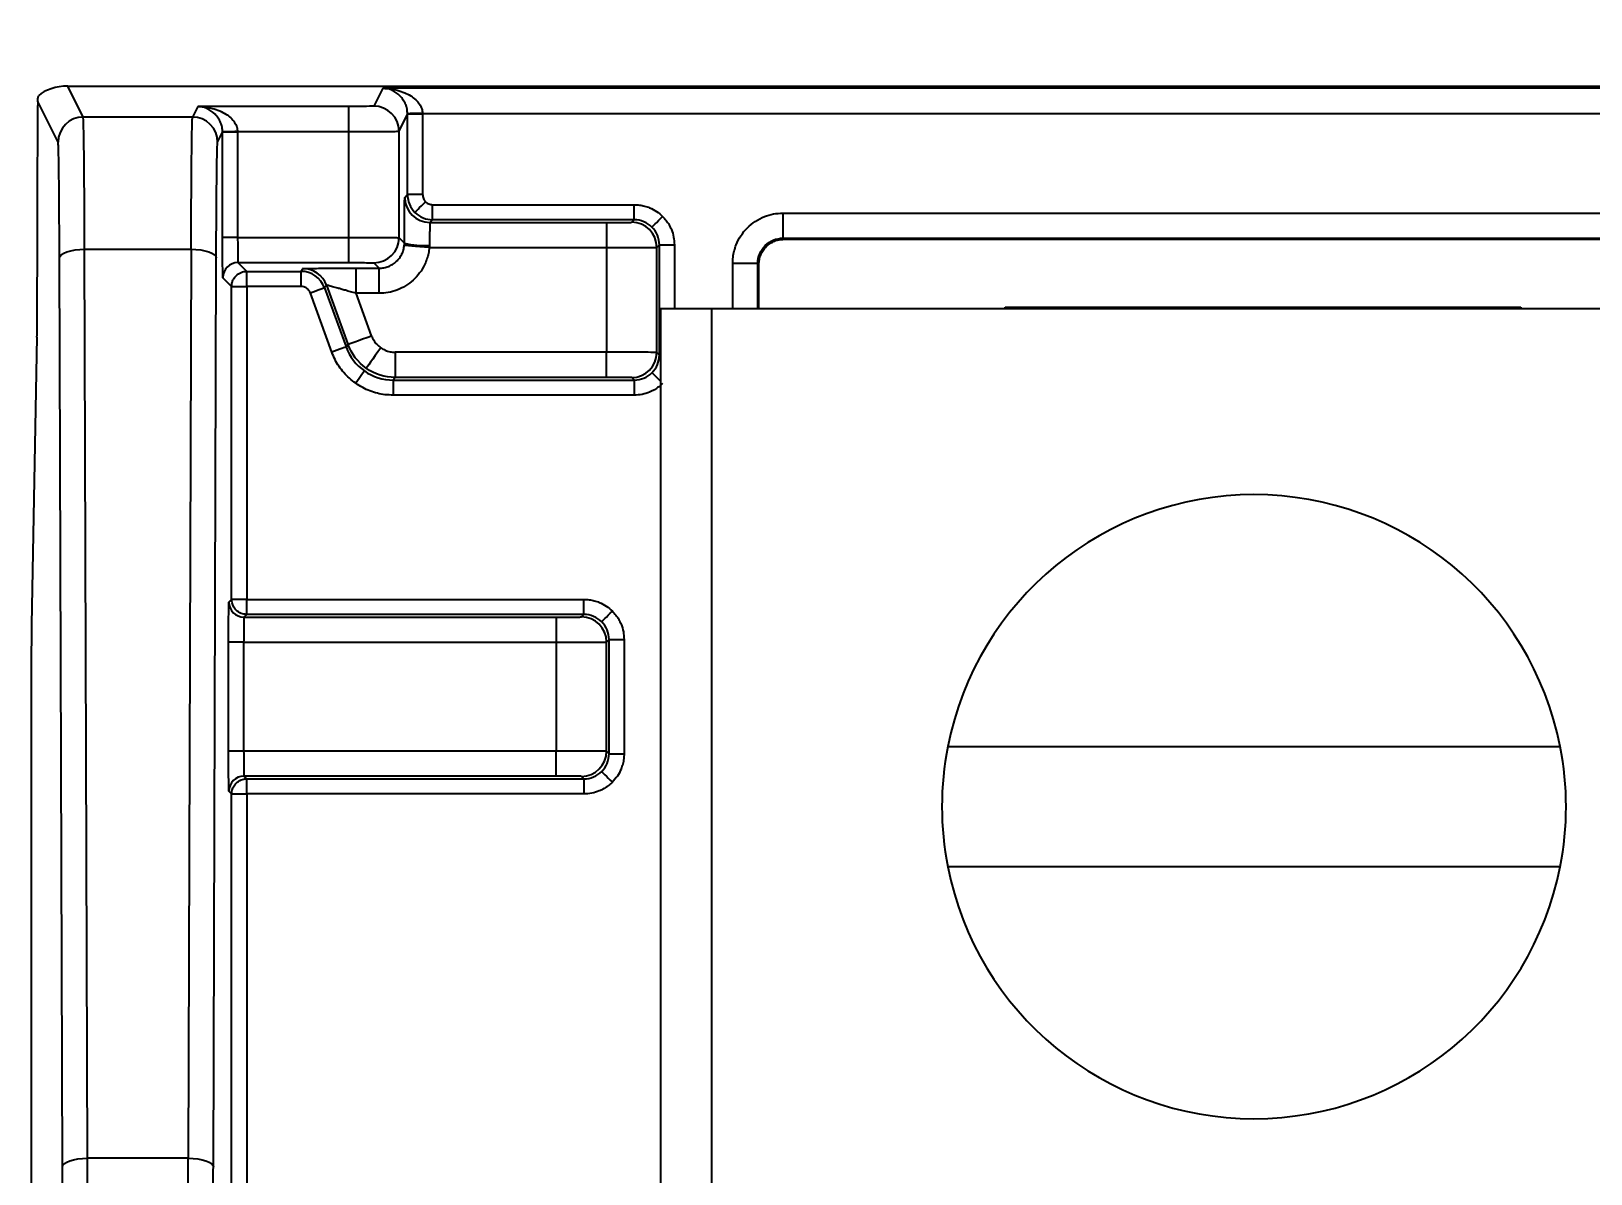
# Model space of a CAD drawing. Header units: inches. Extents: x 897.4 to 914.4, y -8.5 to 2.5.
# Drawn here: x 901.451 to 902.062, y 0.979 to 1.426 of the extents above; entities that cross this region are included whole.
import ezdxf

# ---------------------------------------------------------------- set-up
doc = ezdxf.new("R2010")
doc.units = ezdxf.units.IN
doc.header["$LTSCALE"] = 4
doc.header["$MEASUREMENT"] = 0
doc.layers.get('0').update_dxf_attribs({"linetype": 'CONTINUOUS'})
doc.layers.get('DEFPOINTS').update_dxf_attribs({"linetype": 'CONTINUOUS'})
doc.layers.add('DIMENSIONS', color=140, linetype='CONTINUOUS')
doc.styles.get("Standard").update_dxf_attribs({"font": 'romans.shx'})
doc.dimstyles.get("Standard").update_dxf_attribs({"dimtxt": 0.15, "dimasz": 0.18, "dimexe": 0.0625, "dimexo": 0.125, "dimgap": 0.0625, "dimtad": 0, "dimtih": 1, "dimtoh": 1, "dimzin": 0, "dimdsep": 46, "dimtxsty": 'Standard', "dimcen": 0.09, "dimadec": 0, "dimazin": 0, "dimtfac": 1, "dimtofl": 0, "dimtmove": 0, "dimatfit": 3, "dimfxl": 1, "dimtolj": 1, "dimtzin": 0, "dimarcsym": 0})

# ---------------------------------------------------------------- blocks, each defined once
blk = doc.blocks.new('*D6')
at = {"layer": 'DEFPOINTS', "color": 0}
for p in [(904.3338, 2.02355), (901.45398, 1.39894), (904.3338, 1.39894)]:
    blk.add_point(p, dxfattribs=at)
at = {"layer": 'DIMENSIONS', "color": 0, "lineweight": -2}
for p, q in [((901.45398, 1.52394), (901.45398, 2.08605)), ((904.3338, 1.52394), (904.3338, 2.08605)), ((901.63398, 2.02355), (902.51353, 2.02355)), ((904.1538, 2.02355), (903.27425, 2.02355))]:
    blk.add_line(p, q, dxfattribs=at)
at = {"layer": 'DIMENSIONS', "color": 0}
for points in [[(901.63398, 2.05355), (901.63398, 1.99355), (901.45398, 2.02355)], [(904.1538, 2.05355), (904.1538, 1.99355), (904.3338, 2.02355)]]:
    blk.add_solid(points, dxfattribs=at)
at = {"layer": 'DIMENSIONS', "color": 0, "char_height": 0.15, "attachment_point": 5}
for s, insert in [('\\A1;2.88', (902.89389, 2.16105)), ('\\A1;[73.1]', (902.89389, 1.84676))]:
    blk.add_mtext(s, dxfattribs=dict(at, insert=insert))

msp = doc.modelspace()

# ---------------------------------------------------------------- linework, layer by layer
for p, q in [((901.47179, 1.39285), (901.46574, 1.40495)), ((901.46574, 1.40495), (902.40216, 1.40495)), ((901.58913, 1.40409), (901.58566, 1.39714)), ((902.27877, 1.40409), (901.58913, 1.40409)), ((901.46195, 1.38301), (901.45398, 1.39894)), ((901.51667, 1.39697), (901.51462, 1.39285)), ((901.57582, 1.39697), (901.51667, 1.39697)), ((901.57582, 1.38713), (901.57582, 1.39697)), ((901.5955, 1.3873), (901.59884, 1.39397)), ((901.59884, 1.36243), (901.59884, 1.39397)), ((901.60474, 1.39397), (901.59884, 1.39397)), ((901.60474, 1.39425), (901.60474, 1.39397)), ((901.60474, 1.39425), (902.26316, 1.39425)), ((901.60474, 1.39397), (901.60474, 1.36243)), ((901.51462, 1.39285), (901.47179, 1.39285)), ((901.52446, 1.38301), (901.52638, 1.38685)), ((901.52638, 1.34565), (901.52638, 1.38685)), ((901.53229, 1.38685), (901.52638, 1.38685)), ((901.53228, 1.38713), (901.53229, 1.38685)), ((901.53228, 1.38713), (901.57582, 1.38713)), ((901.53229, 1.38685), (901.53229, 1.34565)), ((901.57582, 1.34565), (901.57582, 1.38713)), ((901.5955, 1.34557), (901.5955, 1.3873)), ((901.45382, 1.37178), (901.45382, 1.33337)), ((901.59777, 1.36136), (901.59884, 1.36243)), ((901.60474, 1.36243), (901.59884, 1.36243)), ((901.60868, 1.35259), (901.60868, 1.35849)), ((901.60868, 1.35849), (901.68764, 1.35849)), ((901.68764, 1.35259), (901.68764, 1.35849)), ((901.60868, 1.35259), (901.60761, 1.35152)), ((901.60761, 1.35152), (901.67682, 1.35152)), ((901.68764, 1.35259), (901.60868, 1.35259)), ((901.67682, 1.35152), (901.67682, 1.34168)), ((901.68666, 1.35161), (901.68764, 1.35259)), ((901.74589, 1.35521), (902.12201, 1.35521)), ((901.74589, 1.35521), (901.74589, 1.34537)), ((901.53229, 1.34565), (901.52638, 1.34565)), ((901.53229, 1.34565), (901.57582, 1.34565)), ((901.57582, 1.33581), (901.57582, 1.34565)), ((901.5955, 1.34557), (901.5976, 1.34346)), ((901.74589, 1.34537), (902.12201, 1.34537)), ((901.74589, 1.34537), (901.74632, 1.34494)), ((901.74632, 1.34494), (902.12158, 1.34494)), ((901.47348, 0.98492), (901.47234, 1.34103)), ((901.47234, 1.34103), (901.51406, 1.34103)), ((901.51406, 1.34103), (901.51293, 0.98492)), ((901.60736, 1.34168), (901.67682, 1.34168)), ((901.67682, 1.34168), (901.67682, 1.3007)), ((901.6965, 1.34176), (901.69748, 1.34274)), ((901.6965, 1.30062), (901.6965, 1.34176)), ((901.69748, 1.29964), (901.69748, 1.34274)), ((901.69748, 1.34274), (901.70339, 1.34274)), ((901.70339, 1.34274), (901.70339, 1.31767)), ((901.46363, 0.98155), (901.4625, 1.33767)), ((901.52277, 0.98155), (901.5239, 1.33767)), ((901.53242, 1.33581), (901.57582, 1.33581)), ((901.53242, 1.33581), (901.53585, 1.33239)), ((901.53585, 1.33239), (901.55707, 1.33239)), ((901.53585, 1.32648), (901.53585, 1.33239)), ((901.55707, 1.33239), (901.55781, 1.33345)), ((901.55707, 1.33239), (901.55707, 1.32648)), ((901.5787, 1.33362), (901.58776, 1.33362)), ((901.5787, 1.32378), (901.5787, 1.33362)), ((901.58566, 1.33572), (901.58776, 1.33362)), ((901.58776, 1.32378), (901.58776, 1.33362)), ((901.72621, 1.33553), (901.73605, 1.33553)), ((901.72621, 1.31767), (901.72621, 1.33553)), ((901.73605, 1.31767), (901.73605, 1.33553)), ((901.73648, 1.3351), (901.73605, 1.33553)), ((901.73648, 1.31767), (901.73648, 1.3351)), ((901.52994, 1.32648), (901.52652, 1.3299)), ((901.52994, 1.20389), (901.52994, 1.32648)), ((901.52994, 1.32648), (901.53585, 1.32648)), ((901.55707, 1.32648), (901.53585, 1.32648)), ((901.53585, 1.32648), (901.53585, 1.20389)), ((901.56706, 1.32698), (901.56632, 1.32591)), ((901.56632, 1.32591), (901.57475, 1.30275)), ((901.56706, 1.32698), (901.57549, 1.30381)), ((901.5692, 1.30073), (901.56077, 1.32389)), ((901.58776, 1.32378), (901.5787, 1.32378)), ((901.58474, 1.30718), (901.5787, 1.32378)), ((901.69791, 1.31767), (901.69791, 0.92767)), ((901.71799, 1.31767), (901.69791, 1.31767)), ((901.71799, 0.92767), (901.71799, 1.31767)), ((902.14283, 1.31767), (901.71799, 1.31767)), ((901.83297, 1.31767), (901.83297, 1.31834)), ((901.83297, 1.31834), (902.03494, 1.31834)), ((902.03494, 1.31834), (902.03494, 1.31767)), ((901.45368, 1.30661), (901.45157, 1.194)), ((901.57549, 1.30381), (901.57475, 1.30275)), ((901.67682, 1.3007), (901.59399, 1.3007)), ((901.59399, 1.3007), (901.59399, 1.29086)), ((901.67682, 1.29086), (901.67682, 1.3007)), ((901.69748, 1.29964), (901.6965, 1.30062)), ((901.69748, 1.29964), (901.69791, 1.29964)), ((901.59399, 1.29086), (901.59324, 1.2898)), ((901.59324, 1.2898), (901.68764, 1.2898)), ((901.59324, 1.2898), (901.59324, 1.28389)), ((901.67682, 1.29086), (901.59399, 1.29086)), ((901.68764, 1.2898), (901.68666, 1.29078)), ((901.68764, 1.2898), (901.68764, 1.28389)), ((901.68764, 1.28389), (901.59324, 1.28389)), ((901.52887, 1.20282), (901.52994, 1.20389)), ((901.53585, 1.20389), (901.52994, 1.20389)), ((901.53585, 1.19799), (901.53585, 1.20389)), ((901.53585, 1.20389), (901.66793, 1.20389)), ((901.66793, 1.19799), (901.66793, 1.20389)), ((901.53585, 1.19799), (901.53478, 1.19692)), ((901.66793, 1.19799), (901.53585, 1.19799)), ((901.66695, 1.197), (901.66793, 1.19799)), ((901.53478, 1.19692), (901.65711, 1.19692)), ((901.65711, 1.19692), (901.65711, 1.18708)), ((901.52874, 1.14448), (901.52874, 1.18708)), ((901.53464, 1.18708), (901.52874, 1.18708)), ((901.53464, 1.18708), (901.53464, 1.14448)), ((901.53464, 1.18708), (901.65711, 1.18708)), ((901.65711, 1.18708), (901.65711, 1.14448)), ((901.67679, 1.18716), (901.67777, 1.18814)), ((901.67679, 1.14439), (901.67679, 1.18716)), ((901.67777, 1.14341), (901.67777, 1.18814)), ((901.67777, 1.18814), (901.68368, 1.18814)), ((901.68368, 1.18814), (901.68368, 1.14341)), ((901.45142, 1.16724), (901.45142, 0.95101)), ((901.53464, 1.14448), (901.52874, 1.14448)), ((901.65711, 1.14448), (901.53464, 1.14448)), ((901.65711, 1.13463), (901.65711, 1.14448)), ((901.67777, 1.14341), (901.67679, 1.14439)), ((901.67777, 1.14341), (901.68368, 1.14341)), ((901.81047, 1.14629), (902.05035, 1.14629)), ((901.65711, 1.13463), (901.53478, 1.13463)), ((901.53478, 1.13463), (901.53585, 1.13357)), ((901.53585, 1.13357), (901.66793, 1.13357)), ((901.53585, 1.12766), (901.53585, 1.13357)), ((901.66793, 1.13357), (901.66695, 1.13455)), ((901.66793, 1.13357), (901.66793, 1.12766)), ((901.52994, 1.12766), (901.52887, 1.12873)), ((901.52994, 0.93421), (901.52994, 1.12766)), ((901.52994, 1.12766), (901.53585, 1.12766)), ((901.66793, 1.12766), (901.53585, 1.12766)), ((901.53585, 1.12766), (901.53585, 0.93421)), ((902.05035, 1.09904), (901.81047, 1.09904)), ((901.51293, 0.98492), (901.47348, 0.98492))]:
    msp.add_line(p, q)
at = {"flags": 128}
for points in [[(901.60474, 1.39425), (901.6036, 1.39423), (901.60249, 1.39421), (901.60148, 1.39419), (901.60058, 1.39417), (901.59985, 1.39416), (901.5993, 1.39415), (901.59896, 1.39415), (901.59884, 1.39414)], [(901.53228, 1.38713), (901.53114, 1.38711), (901.53004, 1.38709), (901.52902, 1.38707), (901.52813, 1.38705), (901.52739, 1.38704), (901.52684, 1.38703), (901.5265, 1.38703), (901.52638, 1.38702)], [(901.60172, 1.35547), (901.60181, 1.35556), (901.60205, 1.3558), (901.60244, 1.35619), (901.60296, 1.35671), (901.60359, 1.35734), (901.60431, 1.35806), (901.60509, 1.35884), (901.6059, 1.35965)], [(901.6946, 1.3497), (901.69469, 1.34979), (901.69493, 1.35004), (901.69532, 1.35043), (901.69584, 1.35095), (901.69647, 1.35158), (901.69719, 1.35229), (901.69797, 1.35307), (901.69878, 1.35388)], [(901.4625, 1.33767), (901.46271, 1.33832), (901.46327, 1.33895), (901.46419, 1.33953), (901.46541, 1.34004), (901.4669, 1.34045), (901.4686, 1.34077), (901.47043, 1.34096), (901.47234, 1.34103)], [(901.51406, 1.34103), (901.51597, 1.34096), (901.51781, 1.34077), (901.5195, 1.34045), (901.52099, 1.34004), (901.52222, 1.33953), (901.52313, 1.33895), (901.5237, 1.33832), (901.5239, 1.33767)], [(901.60736, 1.34168), (901.60546, 1.34185), (901.60363, 1.34202), (901.60195, 1.34217), (901.60046, 1.34231), (901.59924, 1.34242), (901.59833, 1.3425), (901.59776, 1.34255), (901.59756, 1.34257)], [(901.56632, 1.32591), (901.5662, 1.32587), (901.56588, 1.32575), (901.56536, 1.32556), (901.56467, 1.32531), (901.56383, 1.32501), (901.56288, 1.32466), (901.56184, 1.32428), (901.56077, 1.32389)], [(901.57475, 1.30275), (901.57463, 1.30271), (901.57431, 1.30259), (901.57379, 1.3024), (901.5731, 1.30215), (901.57226, 1.30185), (901.57131, 1.3015), (901.57027, 1.30112), (901.5692, 1.30073)], [(901.57549, 1.30381), (901.57568, 1.30388), (901.57622, 1.30408), (901.57708, 1.30439), (901.57823, 1.30481), (901.57963, 1.30532), (901.58122, 1.3059), (901.58295, 1.30653), (901.58474, 1.30718)], [(901.58834, 1.30248), (901.58725, 1.30092), (901.5862, 1.29942), (901.58523, 1.29803), (901.58437, 1.29681), (901.58367, 1.29581), (901.58315, 1.29506), (901.58282, 1.29459), (901.5827, 1.29442)], [(901.58195, 1.29336), (901.58188, 1.29325), (901.58168, 1.29297), (901.58137, 1.29252), (901.58095, 1.29192), (901.58044, 1.29119), (901.57985, 1.29036), (901.57922, 1.28946), (901.57857, 1.28852)], [(901.6946, 1.29268), (901.69469, 1.29259), (901.69493, 1.29235), (901.69532, 1.29196), (901.69584, 1.29144), (901.69647, 1.29081), (901.69719, 1.29009), (901.69791, 1.28937)], [(901.67489, 1.1951), (901.67498, 1.19519), (901.67522, 1.19544), (901.67561, 1.19582), (901.67613, 1.19634), (901.67676, 1.19697), (901.67748, 1.19769), (901.67826, 1.19847), (901.67907, 1.19928)], [(901.67489, 1.13645), (901.67498, 1.13636), (901.67522, 1.13612), (901.67561, 1.13573), (901.67613, 1.13521), (901.67676, 1.13458), (901.67748, 1.13386), (901.67826, 1.13308), (901.67907, 1.13227)], [(901.46363, 0.98155), (901.46384, 0.9822), (901.46441, 0.98283), (901.46532, 0.98341), (901.46654, 0.98392), (901.46803, 0.98434), (901.46973, 0.98465), (901.47156, 0.98485), (901.47348, 0.98492)], [(901.51293, 0.98492), (901.51484, 0.98485), (901.51668, 0.98465), (901.51837, 0.98434), (901.51986, 0.98392), (901.52109, 0.98341), (901.522, 0.98283), (901.52257, 0.9822), (901.52277, 0.98155)]]:
    msp.add_lwpolyline(points, dxfattribs=at)
for centre, radius, start, end in [((901.58566, 1.38729), 0.00984, 0.01221, 89.99376), ((901.47179, 1.38301), 0.00984, 90.00624, 179.98693), ((901.51462, 1.38301), 0.00984, 0.01307, 89.99376), ((901.60761, 1.36136), 0.00984, 180.0041, 269.9959), ((901.68666, 1.34176), 0.00984, 0.00587, 89.99435), ((901.58566, 1.34557), 0.00984, 270.00419, 359.99581), ((901.60505, 1.37094), 0.02847, 254.82223, 274.81528), ((901.53242, 1.3299), 0.00591, 90.00507, 179.99493), ((901.55781, 1.32361), 0.00984, 20.00294, 89.99674), ((901.68666, 1.30062), 0.00984, 270.00431, 359.99548), ((901.93041, 1.12267), 0.12224, 11.14174, 168.85826), ((901.53478, 1.20282), 0.00591, 180.00577, 269.99566), ((901.66695, 1.18716), 0.00984, 0.00501, 89.99542), ((901.66695, 1.14439), 0.00984, 270.00544, 359.99499), ((901.93041, 1.12267), 0.12224, 168.85826, 191.14174), ((901.93041, 1.12267), 0.12224, 348.85826, 11.14174), ((901.53478, 1.12873), 0.00591, 90.00577, 179.99423), ((901.93041, 1.12267), 0.12224, 191.14174, 348.85826)]:
    msp.add_arc(centre, radius, start, end)
for centre, major_axis, ratio, start_param, end_param in [((901.46328, 1.40003), (0.01012, 0.00152), 0.462497, 1.256539, 2.564741), ((901.45408, 1.37178), (0, 0.02953), 0.008727, 0.402979, 1.570796), ((901.45357, 1.33337), (0, 0.02953), 0.008727, 3.577925, 4.712389), ((901.45168, 1.16724), (0, 0.02953), 0.008727, 0.436332, 1.570796)]:
    msp.add_ellipse(centre, major_axis=major_axis, ratio=ratio, start_param=start_param, end_param=end_param)
for points in [[(901.45398, 1.39894), (901.45401, 1.40045), (901.45435, 1.40124), (901.45442, 1.4013)], [(901.59884, 1.39397), (901.59884, 1.39403), (901.59884, 1.39409), (901.59884, 1.39414)], [(901.52638, 1.38685), (901.52638, 1.38691), (901.52638, 1.38697), (901.52638, 1.38702)], [(901.59884, 1.36243), (901.59884, 1.35984), (901.59989, 1.3573), (901.60172, 1.35547)], [(901.60172, 1.35547), (901.60355, 1.35364), (901.60609, 1.35259), (901.60868, 1.35259)], [(901.6946, 1.3497), (901.69278, 1.35153), (901.69022, 1.35259), (901.68764, 1.35259)], [(901.69748, 1.34274), (901.69748, 1.34532), (901.69642, 1.34788), (901.6946, 1.3497)], [(901.59756, 1.34257), (901.59759, 1.34287), (901.5976, 1.34317), (901.5976, 1.34346)], [(901.60744, 1.34257), (901.60742, 1.34227), (901.60739, 1.34198), (901.60736, 1.34168)], [(901.56632, 1.32591), (901.56492, 1.32976), (901.56116, 1.33239), (901.55707, 1.33239)], [(901.57475, 1.30275), (901.57612, 1.29898), (901.57867, 1.29566), (901.58195, 1.29336)], [(901.5827, 1.29442), (901.57942, 1.29672), (901.57686, 1.30005), (901.57549, 1.30381)], [(901.6946, 1.29268), (901.69642, 1.2945), (901.69748, 1.29706), (901.69748, 1.29964)], [(901.58195, 1.29336), (901.58524, 1.29106), (901.58923, 1.2898), (901.59324, 1.2898)], [(901.59399, 1.29086), (901.58998, 1.29086), (901.58598, 1.29212), (901.5827, 1.29442)], [(901.68764, 1.2898), (901.69022, 1.2898), (901.69278, 1.29086), (901.6946, 1.29268)], [(901.67489, 1.1951), (901.67307, 1.19692), (901.67051, 1.19799), (901.66793, 1.19799)], [(901.67777, 1.18814), (901.67777, 1.19072), (901.67671, 1.19328), (901.67489, 1.1951)], [(901.67489, 1.13645), (901.67671, 1.13827), (901.67777, 1.14083), (901.67777, 1.14341)], [(901.66793, 1.13357), (901.67051, 1.13357), (901.67307, 1.13463), (901.67489, 1.13645)], [(901.47351, 0.95801), (901.47351, 0.96716), (901.4735, 0.97631), (901.47348, 0.98492)], [(901.5129, 0.95801), (901.51291, 0.96716), (901.51292, 0.97631), (901.51293, 0.98492)], [(901.52274, 0.95801), (901.52274, 0.96602), (901.52275, 0.97402), (901.52277, 0.98155)]]:
    msp.add_open_spline(points, degree=3)
for points, knots in [([(901.5928, 1.40322), (901.59276, 1.40325), (901.5916, 1.40406), (901.59034, 1.40407), (901.58913, 1.40409)], [0, 0, 0, 0, 0.037636, 1, 1, 1, 1]), ([(901.58913, 1.40409), (901.59025, 1.40403), (901.59216, 1.40394), (901.59506, 1.40334), (901.59761, 1.40249), (901.60006, 1.40124), (901.60204, 1.39975), (901.60352, 1.39802), (901.6045, 1.39618), (901.60466, 1.39487), (901.60474, 1.39425)], [0, 0, 0, 0, 0.176677, 0.300494, 0.46017, 0.592705, 0.718011, 0.82522, 0.917554, 1, 1, 1, 1]), ([(901.59884, 1.39414), (901.59879, 1.39476), (901.59869, 1.39608), (901.59809, 1.39793), (901.59716, 1.39966), (901.59543, 1.4018), (901.59388, 1.40264), (901.5928, 1.40322)], [0, 0, 0, 0, 0.119977, 0.254356, 0.410397, 0.592784, 1, 1, 1, 1]), ([(901.52034, 1.3961), (901.5203, 1.39613), (901.51914, 1.39694), (901.51788, 1.39695), (901.51667, 1.39697)], [0, 0, 0, 0, 0.037635, 1, 1, 1, 1]), ([(901.51667, 1.39697), (901.5178, 1.39691), (901.5197, 1.39682), (901.5226, 1.39622), (901.52515, 1.39537), (901.52761, 1.39412), (901.52958, 1.39263), (901.53106, 1.3909), (901.53205, 1.38906), (901.53221, 1.38775), (901.53228, 1.38713)], [0, 0, 0, 0, 0.176677, 0.300494, 0.46017, 0.592705, 0.718011, 0.82522, 0.917554, 1, 1, 1, 1]), ([(901.52638, 1.38702), (901.52633, 1.38764), (901.52624, 1.38896), (901.52563, 1.39081), (901.5247, 1.39254), (901.52297, 1.39468), (901.52142, 1.39552), (901.52034, 1.3961)], [0, 0, 0, 0, 0.119977, 0.254357, 0.410399, 0.592781, 1, 1, 1, 1]), ([(901.58566, 1.39714), (901.58564, 1.39709), (901.58456, 1.39705), (901.58093, 1.39699), (901.57839, 1.39697), (901.57582, 1.39697)], [0, 0, 0, 0, 0.5, 0.5, 1, 1, 1, 1]), ([(901.47234, 1.34103), (901.4723, 1.3559), (901.47223, 1.36904), (901.47203, 1.3874), (901.47191, 1.39257), (901.47179, 1.39285)], [0, 0, 0, 0, 0.5, 0.5, 1, 1, 1, 1]), ([(901.51406, 1.34103), (901.51407, 1.3427), (901.51408, 1.34613), (901.5141, 1.35123), (901.51412, 1.35642), (901.51415, 1.36163), (901.51419, 1.36677), (901.51422, 1.37176), (901.51427, 1.3765), (901.51431, 1.38088), (901.51437, 1.38478), (901.51442, 1.38808), (901.51448, 1.39063), (901.51455, 1.39238), (901.51459, 1.39269), (901.51462, 1.39285)], [0, 0, 0, 0, 0.056454, 0.11632, 0.179599, 0.24629, 0.316392, 0.389906, 0.466832, 0.547168, 0.630915, 0.718072, 0.808638, 0.902615, 1, 1, 1, 1]), ([(901.57582, 1.38713), (901.58095, 1.38713), (901.58603, 1.38715), (901.59331, 1.38721), (901.59545, 1.38725), (901.5955, 1.3873)], [0, 0, 0, 0, 0.5, 0.5, 1, 1, 1, 1]), ([(901.4625, 1.33767), (901.4625, 1.33925), (901.46249, 1.34239), (901.46247, 1.34693), (901.46244, 1.35129), (901.46241, 1.35698), (901.46236, 1.3636), (901.46229, 1.37042), (901.46221, 1.37594), (901.46212, 1.37988), (901.46204, 1.38241), (901.46198, 1.38281), (901.46195, 1.38301)], [0, 0, 0, 0, 0.061202, 0.122103, 0.183036, 0.244331, 0.372078, 0.500076, 0.627824, 0.755824, 0.87785, 1, 1, 1, 1]), ([(901.5239, 1.33767), (901.52395, 1.35068), (901.52402, 1.36217), (901.52422, 1.37824), (901.52434, 1.38277), (901.52446, 1.38301)], [0, 0, 0, 0, 0.5, 0.5, 1, 1, 1, 1]), ([(901.60474, 1.36243), (901.60479, 1.36191), (901.60489, 1.36086), (901.60556, 1.36005), (901.6059, 1.35965)], [0, 0, 0, 0, 0.5000053, 1, 1, 1, 1]), ([(901.5976, 1.34346), (901.5976, 1.34423), (901.5976, 1.34576), (901.59761, 1.34801), (901.59762, 1.3506), (901.59763, 1.35344), (901.59766, 1.35622), (901.59768, 1.35852), (901.59771, 1.36013), (901.59774, 1.36116), (901.59776, 1.3613), (901.59777, 1.36136)], [0, 0, 0, 0, 0.079991, 0.160079, 0.241377, 0.369228, 0.500056, 0.62791, 0.75874, 0.878649, 1, 1, 1, 1]), ([(901.6059, 1.35965), (901.6063, 1.35931), (901.60711, 1.35864), (901.60816, 1.35854), (901.60868, 1.35849)], [0, 0, 0, 0, 0.4999947, 1, 1, 1, 1]), ([(901.68764, 1.35849), (901.68833, 1.35847), (901.6897, 1.35842), (901.69172, 1.358), (901.694, 1.35723), (901.69647, 1.35595), (901.69801, 1.35457), (901.69878, 1.35388)], [0, 0, 0, 0, 0.166559, 0.332336, 0.500198, 0.749371, 1, 1, 1, 1]), ([(901.60761, 1.35152), (901.60759, 1.3515), (901.60756, 1.35055), (901.6075, 1.34728), (901.60747, 1.34497), (901.60744, 1.34257)], [0, 0, 0, 0, 0.5, 0.5, 1, 1, 1, 1]), ([(901.67682, 1.35152), (901.67747, 1.35152), (901.67875, 1.35152), (901.68059, 1.35153), (901.68228, 1.35153), (901.68379, 1.35155), (901.68507, 1.35156), (901.68597, 1.35157), (901.68655, 1.35159), (901.68662, 1.3516), (901.68666, 1.35161)], [0, 0, 0, 0, 0.1269704, 0.2493532, 0.372143, 0.5002867, 0.6286471, 0.7600002, 0.8792768, 1, 1, 1, 1]), ([(901.69878, 1.35388), (901.69924, 1.35338), (901.70018, 1.35237), (901.70131, 1.35064), (901.70238, 1.34849), (901.70322, 1.34584), (901.70333, 1.34378), (901.70339, 1.34274)], [0, 0, 0, 0, 0.166554, 0.332327, 0.500188, 0.749363, 1, 1, 1, 1]), ([(901.72621, 1.33553), (901.72624, 1.33635), (901.7263, 1.33799), (901.72678, 1.34042), (901.72769, 1.34326), (901.72931, 1.3464), (901.73186, 1.34952), (901.73499, 1.35209), (901.73849, 1.35389), (901.74217, 1.35502), (901.74465, 1.35515), (901.74589, 1.35521)], [0, 0, 0, 0, 0.079599, 0.159226, 0.240133, 0.368604, 0.500069, 0.628541, 0.760008, 0.87928, 1, 1, 1, 1]), ([(901.52652, 1.3299), (901.52651, 1.32993), (901.5265, 1.32999), (901.52648, 1.33039), (901.52645, 1.33146), (901.52643, 1.33366), (901.5264, 1.33697), (901.52639, 1.33975), (901.52638, 1.34269), (901.52638, 1.34466), (901.52638, 1.34565)], [0, 0, 0, 0, 0.079743, 0.159521, 0.240575, 0.499392, 0.627985, 0.759573, 0.879062, 1, 1, 1, 1]), ([(901.53229, 1.34565), (901.53231, 1.34309), (901.53233, 1.34054), (901.53238, 1.3369), (901.5324, 1.33583), (901.53242, 1.33581)], [0, 0, 0, 0, 0.5, 0.5, 1, 1, 1, 1]), ([(901.57582, 1.34565), (901.58094, 1.34564), (901.58603, 1.34562), (901.59331, 1.34559), (901.59546, 1.34558), (901.5955, 1.34557)], [0, 0, 0, 0, 0.5, 0.5, 1, 1, 1, 1]), ([(901.73605, 1.33553), (901.73605, 1.33811), (901.73711, 1.34066), (901.74076, 1.34431), (901.74331, 1.34537), (901.74589, 1.34537)], [0, 0, 0, 0, 0.5, 0.5, 1, 1, 1, 1]), ([(901.73648, 1.3351), (901.73652, 1.33575), (901.73658, 1.33704), (901.73715, 1.33889), (901.73807, 1.34059), (901.73932, 1.3421), (901.74087, 1.34338), (901.74262, 1.34428), (901.74446, 1.34484), (901.7457, 1.34491), (901.74632, 1.34494)], [0, 0, 0, 0, 0.127006, 0.249363, 0.372126, 0.5003, 0.628713, 0.760119, 0.879335, 1, 1, 1, 1]), ([(901.58776, 1.33362), (901.58837, 1.33366), (901.5896, 1.33372), (901.59137, 1.33425), (901.59301, 1.33507), (901.59446, 1.33618), (901.59569, 1.33754), (901.59663, 1.33909), (901.5973, 1.34078), (901.59747, 1.34198), (901.59756, 1.34257)], [0, 0, 0, 0, 0.126279, 0.252188, 0.37773, 0.502906, 0.627719, 0.752171, 0.876264, 1, 1, 1, 1]), ([(901.60736, 1.34168), (901.60727, 1.34091), (901.60707, 1.33937), (901.60643, 1.33711), (901.60538, 1.3345), (901.60367, 1.33166), (901.60113, 1.32886), (901.5981, 1.32656), (901.59477, 1.32496), (901.59128, 1.32395), (901.58894, 1.32384), (901.58776, 1.32378)], [0, 0, 0, 0, 0.079961, 0.160012, 0.241278, 0.369181, 0.500061, 0.627965, 0.758847, 0.878701, 1, 1, 1, 1]), ([(901.67682, 1.34168), (901.68196, 1.34168), (901.68704, 1.34169), (901.69432, 1.34172), (901.69646, 1.34174), (901.6965, 1.34176)], [0, 0, 0, 0, 0.5, 0.5, 1, 1, 1, 1]), ([(901.52994, 1.32648), (901.52998, 1.327), (901.53005, 1.32795), (901.53054, 1.32916), (901.53109, 1.33003), (901.53202, 1.33108), (901.53326, 1.33189), (901.53457, 1.33227), (901.5352, 1.33235), (901.53556, 1.33238), (901.53574, 1.33238), (901.53585, 1.33239)], [0, 0, 0, 0, 0.167515, 0.306819, 0.417844, 0.500535, 0.759523, 0.883187, 0.942553, 0.965773, 1, 1, 1, 1]), ([(901.55781, 1.33345), (901.55785, 1.33346), (901.55792, 1.33347), (901.55845, 1.33349), (901.55942, 1.33352), (901.56116, 1.33355), (901.56387, 1.33357), (901.56719, 1.3336), (901.57088, 1.33361), (901.57477, 1.33362), (901.57738, 1.33362), (901.5787, 1.33362)], [0, 0, 0, 0, 0.077211, 0.154594, 0.2335, 0.359595, 0.490147, 0.619323, 0.753051, 0.875495, 1, 1, 1, 1]), ([(901.57582, 1.33581), (901.57839, 1.33581), (901.58093, 1.3358), (901.58456, 1.33577), (901.58564, 1.33575), (901.58566, 1.33572)], [0, 0, 0, 0, 0.5, 0.5, 1, 1, 1, 1]), ([(901.56077, 1.32389), (901.5606, 1.32425), (901.56026, 1.32499), (901.55936, 1.32581), (901.55828, 1.32638), (901.55747, 1.32645), (901.55707, 1.32648)], [0, 0, 0, 0, 0.2484807, 0.4998574, 0.7485067, 1, 1, 1, 1]), ([(901.5787, 1.32378), (901.57795, 1.32399), (901.57653, 1.32439), (901.57456, 1.32494), (901.57292, 1.3254), (901.57158, 1.32579), (901.57006, 1.32622), (901.56853, 1.32662), (901.5673, 1.32694), (901.56714, 1.32696), (901.56706, 1.32698)], [0, 0, 0, 0, 0.13627, 0.257767, 0.364543, 0.456684, 0.534325, 0.701767, 0.85566, 1, 1, 1, 1]), ([(901.58474, 1.30718), (901.58501, 1.30656), (901.58553, 1.30534), (901.58677, 1.30373), (901.58781, 1.3029), (901.58834, 1.30248)], [0, 0, 0, 0, 0.335729, 0.664276, 1, 1, 1, 1]), ([(901.58834, 1.30248), (901.58892, 1.30213), (901.59005, 1.30143), (901.59199, 1.30082), (901.59332, 1.30074), (901.59399, 1.3007)], [0, 0, 0, 0, 0.3357244, 0.6642712, 1, 1, 1, 1]), ([(901.57857, 1.28852), (901.57772, 1.28915), (901.57604, 1.29041), (901.57385, 1.29265), (901.57196, 1.29511), (901.57037, 1.2978), (901.56959, 1.29975), (901.5692, 1.30073)], [0, 0, 0, 0, 0.203075, 0.4015431, 0.5984522, 0.7969219, 1, 1, 1, 1]), ([(901.6965, 1.30062), (901.69646, 1.30064), (901.69432, 1.30066), (901.68704, 1.3007), (901.68196, 1.3007), (901.67682, 1.3007)], [0, 0, 0, 0, 0.5, 0.5, 1, 1, 1, 1]), ([(901.68666, 1.29078), (901.68662, 1.29078), (901.68655, 1.29079), (901.68597, 1.29081), (901.68504, 1.29082), (901.68379, 1.29084), (901.68224, 1.29085), (901.6805, 1.29086), (901.67867, 1.29086), (901.67744, 1.29086), (901.67682, 1.29086)], [0, 0, 0, 0, 0.1269752, 0.2493619, 0.3721542, 0.5002988, 0.6286582, 0.7600085, 0.8792813, 1, 1, 1, 1]), ([(901.59324, 1.28389), (901.59218, 1.28393), (901.59009, 1.28399), (901.58701, 1.28457), (901.58406, 1.2855), (901.58121, 1.2868), (901.57945, 1.28794), (901.57857, 1.28852)], [0, 0, 0, 0, 0.203078, 0.401548, 0.598457, 0.796925, 1, 1, 1, 1]), ([(901.69878, 1.2885), (901.69827, 1.28804), (901.69727, 1.2871), (901.69554, 1.28597), (901.69338, 1.2849), (901.69074, 1.28406), (901.68867, 1.28395), (901.68764, 1.28389)], [0, 0, 0, 0, 0.166554, 0.332327, 0.500188, 0.749363, 1, 1, 1, 1]), ([(901.53585, 1.19799), (901.53575, 1.19799), (901.53557, 1.19799), (901.53521, 1.19802), (901.53457, 1.1981), (901.53325, 1.19848), (901.53174, 1.19949), (901.53029, 1.20139), (901.53007, 1.20294), (901.52994, 1.20389)], [0, 0, 0, 0, 0.032671, 0.057605, 0.117135, 0.241141, 0.500843, 0.6945, 1, 1, 1, 1]), ([(901.66793, 1.20389), (901.66862, 1.20387), (901.66999, 1.20381), (901.67202, 1.2034), (901.67429, 1.20262), (901.67676, 1.20135), (901.6783, 1.19997), (901.67907, 1.19928)], [0, 0, 0, 0, 0.166559, 0.332336, 0.500198, 0.749371, 1, 1, 1, 1]), ([(901.52874, 1.18708), (901.52874, 1.18773), (901.52874, 1.18903), (901.52874, 1.19097), (901.52875, 1.19425), (901.52877, 1.19756), (901.5288, 1.20028), (901.52882, 1.20173), (901.52885, 1.20265), (901.52887, 1.20276), (901.52887, 1.20282)], [0, 0, 0, 0, 0.07974, 0.159515, 0.240566, 0.49938, 0.627973, 0.759565, 0.879058, 1, 1, 1, 1]), ([(901.67907, 1.19928), (901.67954, 1.19878), (901.68047, 1.19777), (901.68161, 1.19604), (901.68267, 1.19389), (901.68351, 1.19124), (901.68362, 1.18918), (901.68368, 1.18814)], [0, 0, 0, 0, 0.166554, 0.332327, 0.500188, 0.749363, 1, 1, 1, 1]), ([(901.53478, 1.19692), (901.53476, 1.1969), (901.53473, 1.19583), (901.53469, 1.19219), (901.53467, 1.18964), (901.53464, 1.18708)], [0, 0, 0, 0, 0.5, 0.5, 1, 1, 1, 1]), ([(901.65711, 1.19692), (901.65776, 1.19692), (901.65904, 1.19692), (901.66088, 1.19692), (901.66257, 1.19693), (901.66408, 1.19694), (901.66536, 1.19696), (901.66626, 1.19697), (901.66684, 1.19699), (901.66691, 1.197), (901.66695, 1.197)], [0, 0, 0, 0, 0.12697, 0.249353, 0.372143, 0.500287, 0.628647, 0.76, 0.879277, 1, 1, 1, 1]), ([(901.65711, 1.18708), (901.66225, 1.18708), (901.66733, 1.18709), (901.67461, 1.18712), (901.67675, 1.18714), (901.67679, 1.18716)], [0, 0, 0, 0, 0.5, 0.5, 1, 1, 1, 1]), ([(901.52887, 1.12873), (901.52887, 1.12876), (901.52886, 1.12881), (901.52884, 1.12922), (901.52881, 1.13028), (901.52878, 1.13249), (901.52876, 1.1358), (901.52875, 1.13858), (901.52874, 1.14151), (901.52874, 1.14348), (901.52874, 1.14448)], [0, 0, 0, 0, 0.079743, 0.159521, 0.240575, 0.499392, 0.627985, 0.759573, 0.879062, 1, 1, 1, 1]), ([(901.53464, 1.14448), (901.53467, 1.14191), (901.53469, 1.13937), (901.53473, 1.13573), (901.53476, 1.13466), (901.53478, 1.13463)], [0, 0, 0, 0, 0.5, 0.5, 1, 1, 1, 1]), ([(901.67679, 1.14439), (901.67675, 1.14441), (901.67461, 1.14443), (901.66733, 1.14447), (901.66225, 1.14448), (901.65711, 1.14448)], [0, 0, 0, 0, 0.5, 0.5, 1, 1, 1, 1]), ([(901.68368, 1.14341), (901.68365, 1.14272), (901.6836, 1.14135), (901.68319, 1.13933), (901.68241, 1.13705), (901.68114, 1.13458), (901.67976, 1.13304), (901.67907, 1.13227)], [0, 0, 0, 0, 0.166559, 0.332336, 0.500198, 0.749371, 1, 1, 1, 1]), ([(901.52994, 1.12766), (901.52998, 1.12818), (901.53005, 1.12913), (901.53054, 1.13034), (901.53109, 1.13121), (901.53202, 1.13226), (901.53326, 1.13307), (901.53457, 1.13345), (901.5352, 1.13354), (901.53556, 1.13356), (901.53574, 1.13357), (901.53585, 1.13357)], [0, 0, 0, 0, 0.1675145, 0.3068189, 0.4178439, 0.5005348, 0.7595228, 0.8831874, 0.9425533, 0.9657731, 1, 1, 1, 1]), ([(901.66695, 1.13455), (901.66691, 1.13455), (901.66684, 1.13456), (901.66626, 1.13458), (901.66534, 1.1346), (901.66408, 1.13461), (901.66253, 1.13462), (901.66079, 1.13463), (901.65896, 1.13463), (901.65773, 1.13463), (901.65711, 1.13463)], [0, 0, 0, 0, 0.126975, 0.249362, 0.372154, 0.500299, 0.628658, 0.760008, 0.879281, 1, 1, 1, 1]), ([(901.67907, 1.13227), (901.67856, 1.13181), (901.67756, 1.13087), (901.67583, 1.12974), (901.67368, 1.12867), (901.67103, 1.12783), (901.66897, 1.12772), (901.66793, 1.12766)], [0, 0, 0, 0, 0.166554, 0.332327, 0.500188, 0.749363, 1, 1, 1, 1]), ([(901.46367, 0.95801), (901.46367, 0.95962), (901.46367, 0.96282), (901.46366, 0.9676), (901.46366, 0.97232), (901.46365, 0.97699), (901.46364, 0.98003), (901.46363, 0.98155)], [0, 0, 0, 0, 0.200982, 0.400492, 0.599507, 0.799017, 1, 1, 1, 1])]:
    msp.add_open_spline(points, degree=3, knots=knots)

# ---------------------------------------------------------------- dimensions: what is measured, and where the dimension line sits
at = {"layer": 'DIMENSIONS'}
dim = msp.add_linear_dim(base=(904.3338, 2.02355), p1=(901.45398, 1.39894), p2=(904.3338, 1.39894), dimstyle='Standard', override={"dimpost": '\\X'}, dxfattribs=at)
dim.commit()
dim.dimension.update_dxf_attribs({"geometry": '*D6', "text_midpoint": (902.89389, 2.02355)})

doc.saveas('drawing.dxf')
